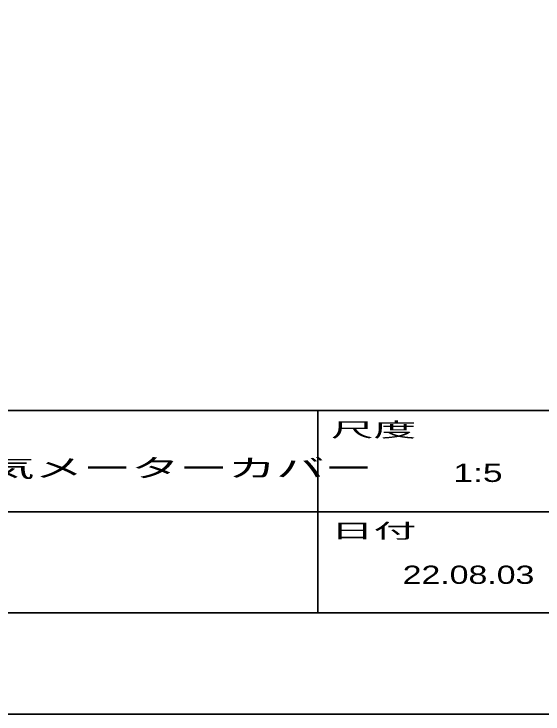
# Model space of a CAD drawing. Header units: millimetres. Extents: x -11062 to -8962, y -7241 to -5756.
# Drawn here: x -9669.2 to -9299.6, y -7240.9 to -6751.4 of the extents above; entities that cross this region are included whole.
import ezdxf
from ezdxf.enums import TextEntityAlignment as Align

# ---------------------------------------------------------------- set-up
doc = ezdxf.new("R2010")
doc.units = ezdxf.units.MM
doc.header["$LTSCALE"] = 5
doc.styles.add('Century Gothic', font='GOTHIC.TTF', dxfattribs={"width": 0.85})

msp = doc.modelspace()

# ---------------------------------------------------------------- linework, layer by layer
at = {"color": 7, "linetype": 'Continuous'}
for p, q in [((-10991.31, -7028.74), (-9032.73, -7028.74)), ((-9456.97, -7170.15), (-9456.97, -7028.74)), ((-10991.31, -7099.44), (-9032.73, -7099.44)), ((-10991.31, -7170.15), (-9032.73, -7170.15))]:
    msp.add_line(p, q, dxfattribs=at)
for points in [[(-11062.02, -5756.01), (-8962.02, -5756.01), (-8962.02, -7240.86), (-11062.02, -7240.86)], [(-10991.31, -5826.72), (-9032.73, -5826.72), (-9032.73, -7028.74), (-10991.31, -7028.74)], [(-10991.31, -5826.72), (-9032.73, -5826.72), (-9032.73, -7170.15), (-10991.31, -7170.15)], [(-9810.51, -7099.44), (-9456.97, -7099.44), (-9456.97, -7170.15), (-9810.51, -7170.15)]]:
    msp.add_lwpolyline(points, close=True, dxfattribs=at)

# ---------------------------------------------------------------- texts
at = {"color": 7, "style": 'Century Gothic'}
for s, height, width, p in [('尺度', 10.199, 2.142857, (-9447.78, -7036.96)), ('1:5', 12.749, 1.456966, (-9362.37, -7065.85)), ('日付', 10.199, 2.142857, (-9447.78, -7107.67))]:
    msp.add_text(s, height=height, dxfattribs=dict(at, width=width)).set_placement(p, align=Align.TOP_LEFT)
for s, height, width, p in [('BAKO\u3000電気メーターカバー', 12.7487, 1.939274, (-9633.22, -7075.22)), ('22.08.03', 12.749, 1.386555, (-9351.67, -7149.86))]:
    msp.add_text(s, height=height, dxfattribs=dict(at, width=width)).set_placement(p, align=Align.CENTER)

doc.saveas('drawing.dxf')
